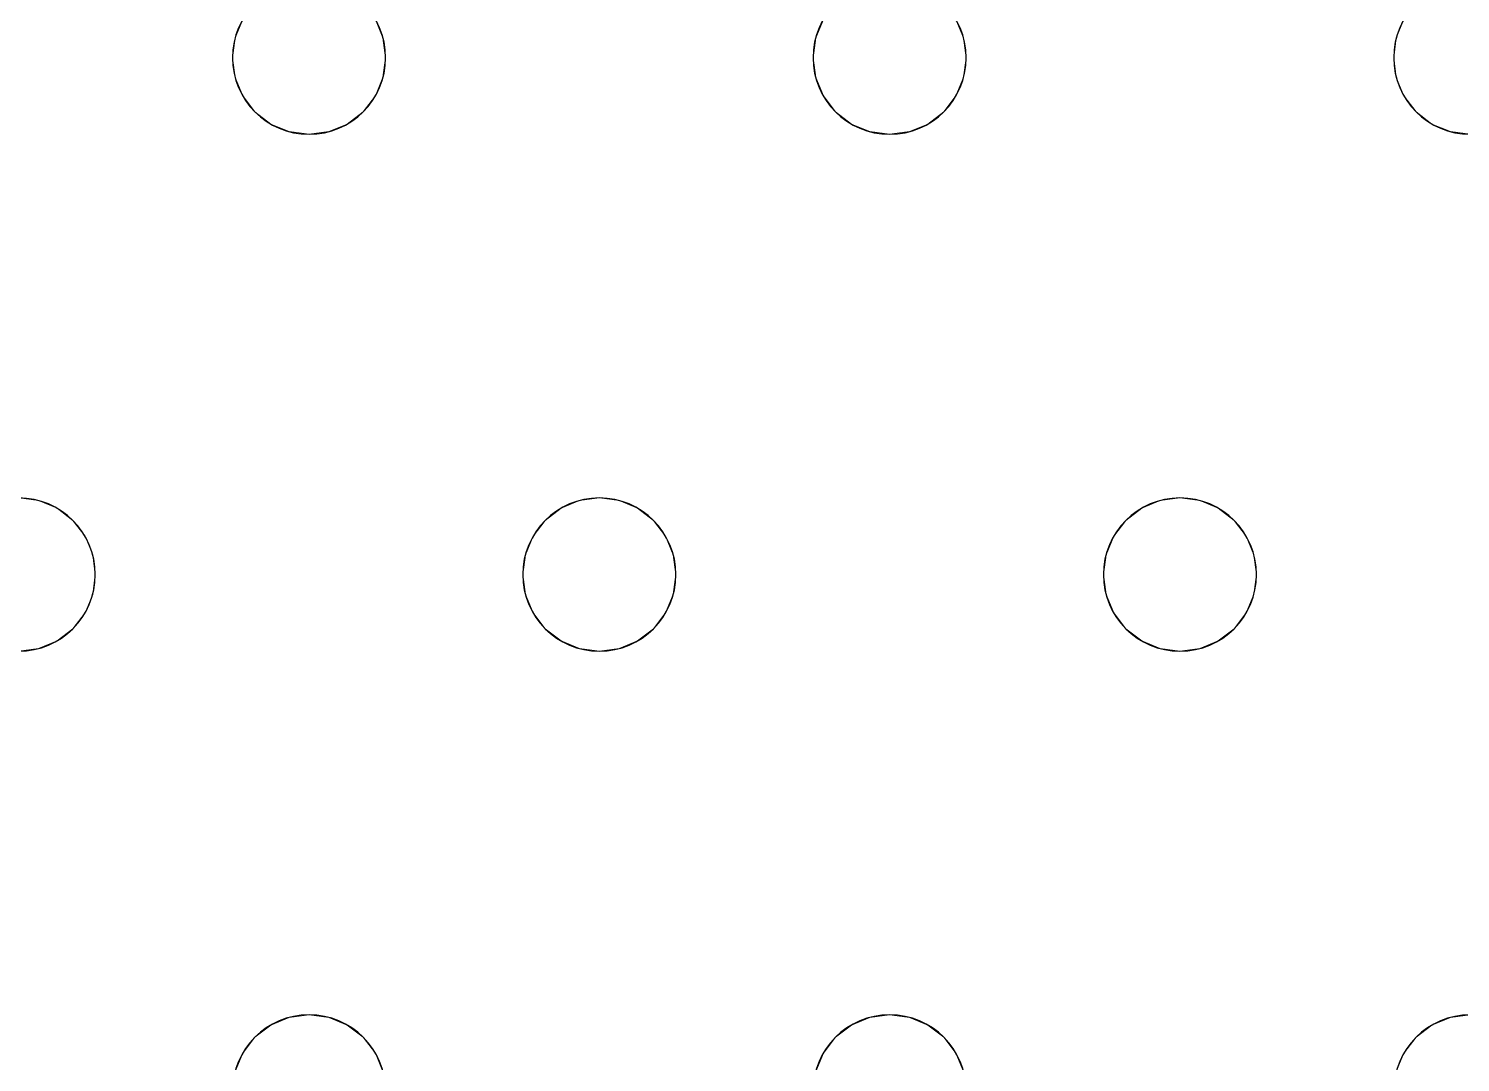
# Model space of a CAD drawing. Header units: millimetres. Extents: x -1 to 1201, y -701 to 1.
# Drawn here: x 863.5 to 938.3, y -204.5 to -150.5 of the extents above; entities that cross this region are included whole.
import ezdxf

# ---------------------------------------------------------------- set-up
doc = ezdxf.new("R2010")
doc.units = ezdxf.units.MM
doc.layers.add('IQ_200_3D', color=1, linetype='Continuous')
doc.layers.add('IQ_204_2D', color=7, linetype='Continuous')

msp = doc.modelspace()

# ---------------------------------------------------------------- linework, layer by layer
at = {"layer": 'IQ_200_3D', "lineweight": 18}
for points, invisible_edges in [([(851.248, -150, 890), (851.648, -150.965, 890), (874.254, -150.965, 890), (874.654, -150, 890)], 10), ([(874.254, -150.965, 888), (851.648, -150.965, 888), (851.248, -150, 888), (874.654, -150, 888)], 5), ([(874.654, -150, 890), (874.254, -150.965, 890), (874.254, -150.965, 888), (874.654, -150, 888)], 10), ([(881.582, -150, 890), (881.981, -150.965, 890), (904.587, -150.965, 890), (904.987, -150, 890)], 10), ([(904.587, -150.965, 888), (881.981, -150.965, 888), (881.582, -150, 888), (904.987, -150, 888)], 5), ([(881.981, -150.965, 890), (881.582, -150, 890), (881.582, -150, 888), (881.981, -150.965, 888)], 10), ([(904.987, -150, 890), (904.587, -150.965, 890), (904.587, -150.965, 888), (904.987, -150, 888)], 10), ([(934.921, -150.965, 890), (911.915, -150, 890), (912.315, -150.965, 890), (934.784, -152, 890)], 5), ([(934.921, -150.965, 890), (935.32, -150, 890), (911.915, -150, 890)], 14), ([(934.921, -150.965, 888), (912.315, -150.965, 888), (911.915, -150, 888), (935.32, -150, 888)], 5), ([(912.315, -150.965, 890), (911.915, -150, 890), (911.915, -150, 888), (912.315, -150.965, 888)], 10), ([(935.32, -150, 890), (934.921, -150.965, 890), (934.921, -150.965, 888), (935.32, -150, 888)], 10), ([(851.648, -150.965, 890), (851.784, -152, 890), (874.118, -152, 890), (874.254, -150.965, 890)], 10), ([(851.784, -152, 888), (851.648, -150.965, 888), (874.118, -152, 888), (874.254, -153.035, 888)], 10), ([(874.118, -152, 888), (851.648, -150.965, 888), (874.254, -150.965, 888)], 3), ([(874.254, -150.965, 890), (874.118, -152, 890), (874.118, -152, 888), (874.254, -150.965, 888)], 8), ([(881.981, -150.965, 890), (882.118, -152, 890), (904.451, -152, 890), (904.587, -150.965, 890)], 10), ([(904.451, -152, 888), (882.118, -152, 888), (881.981, -150.965, 888), (904.587, -150.965, 888)], 5), ([(882.118, -152, 890), (881.981, -150.965, 890), (881.981, -150.965, 888), (882.118, -152, 888)], 2), ([(904.587, -150.965, 890), (904.451, -152, 890), (904.451, -152, 888), (904.587, -150.965, 888)], 8), ([(912.315, -150.965, 890), (912.451, -152, 890), (934.784, -152, 890)], 14), ([(934.784, -152, 888), (912.451, -152, 888), (912.315, -150.965, 888), (934.921, -150.965, 888)], 5), ([(912.451, -152, 890), (912.315, -150.965, 890), (912.315, -150.965, 888), (912.451, -152, 888)], 2), ([(934.921, -150.965, 890), (934.784, -152, 890), (934.784, -152, 888), (934.921, -150.965, 888)], 8), ([(851.784, -152, 890), (851.648, -153.035, 890), (874.254, -153.035, 890), (874.118, -152, 890)], 10), ([(851.648, -153.035, 888), (851.784, -152, 888), (874.254, -153.035, 888), (874.654, -154, 888)], 10), ([(874.118, -152, 890), (874.254, -153.035, 890), (874.254, -153.035, 888), (874.118, -152, 888)], 2), ([(882.118, -152, 890), (881.981, -153.035, 890), (904.587, -153.035, 890), (904.451, -152, 890)], 10), ([(882.118, -152, 888), (904.451, -152, 888), (904.587, -153.035, 888), (881.981, -153.035, 888)], 5), ([(881.981, -153.035, 890), (882.118, -152, 890), (882.118, -152, 888), (881.981, -153.035, 888)], 8), ([(904.451, -152, 890), (904.587, -153.035, 890), (904.587, -153.035, 888), (904.451, -152, 888)], 2), ([(934.921, -153.035, 890), (934.784, -152, 890), (912.451, -152, 890), (912.315, -153.035, 890)], 10), ([(912.451, -152, 888), (934.784, -152, 888), (934.921, -153.035, 888), (912.315, -153.035, 888)], 5), ([(912.315, -153.035, 890), (912.451, -152, 890), (912.451, -152, 888), (912.315, -153.035, 888)], 8), ([(934.784, -152, 890), (934.921, -153.035, 890), (934.921, -153.035, 888), (934.784, -152, 888)], 2), ([(851.248, -154, 890), (862.951, -175, 890), (874.654, -154, 890), (851.648, -153.035, 890)], 7), ([(874.654, -154, 888), (862.951, -175, 888), (851.248, -154, 888), (851.648, -153.035, 888)], 11), ([(851.648, -153.035, 890), (874.654, -154, 890), (874.254, -153.035, 890)], 13), ([(874.254, -153.035, 890), (874.654, -154, 890), (874.654, -154, 888), (874.254, -153.035, 888)], 10), ([(881.981, -153.035, 890), (881.582, -154, 890), (904.987, -154, 890), (904.587, -153.035, 890)], 10), ([(904.987, -154, 888), (881.582, -154, 888), (881.981, -153.035, 888), (904.587, -153.035, 888)], 5), ([(881.582, -154, 890), (881.981, -153.035, 890), (881.981, -153.035, 888), (881.582, -154, 888)], 10), ([(904.587, -153.035, 890), (904.987, -154, 890), (904.987, -154, 888), (904.587, -153.035, 888)], 10), ([(935.32, -154, 890), (934.921, -153.035, 890), (912.315, -153.035, 890), (911.915, -154, 890)], 10), ([(935.32, -154, 888), (911.915, -154, 888), (912.315, -153.035, 888), (934.921, -153.035, 888)], 5), ([(911.915, -154, 890), (912.315, -153.035, 890), (912.315, -153.035, 888), (911.915, -154, 888)], 10), ([(934.921, -153.035, 890), (935.32, -154, 890), (935.32, -154, 888), (934.921, -153.035, 888)], 10), ([(875.289, -154.828, 890), (874.654, -154, 890), (862.951, -175, 890), (863.986, -175.136, 890)], 10), ([(875.289, -154.828, 888), (863.986, -175.136, 888), (862.951, -175, 888), (874.654, -154, 888)], 5), ([(874.654, -154, 890), (875.289, -154.828, 890), (875.289, -154.828, 888), (874.654, -154, 888)], 10), ([(893.284, -175, 890), (881.582, -154, 890), (880.946, -154.828, 890)], 13), ([(893.284, -175, 888), (892.249, -175.136, 888), (880.946, -154.828, 888), (881.582, -154, 888)], 10), ([(880.946, -154.828, 890), (881.582, -154, 890), (881.582, -154, 888), (880.946, -154.828, 888)], 10), ([(904.987, -154, 890), (881.582, -154, 890), (893.284, -175, 890), (905.622, -154.828, 890)], 7), ([(904.987, -154, 888), (893.284, -175, 888), (881.582, -154, 888)], 15), ([(905.622, -154.828, 888), (894.32, -175.136, 888), (893.284, -175, 888), (904.987, -154, 888)], 5), ([(904.987, -154, 890), (905.622, -154.828, 890), (905.622, -154.828, 888), (904.987, -154, 888)], 10), ([(911.279, -154.828, 890), (923.618, -175, 890), (911.915, -154, 890)], 3), ([(923.618, -175, 888), (922.582, -175.136, 888), (911.279, -154.828, 888), (911.915, -154, 888)], 10), ([(911.279, -154.828, 890), (911.915, -154, 890), (911.915, -154, 888), (911.279, -154.828, 888)], 10), ([(935.32, -154, 890), (911.915, -154, 890), (923.618, -175, 890), (935.956, -154.828, 890)], 7), ([(923.618, -175, 888), (911.915, -154, 888), (935.32, -154, 888), (935.956, -154.828, 888)], 11), ([(935.32, -154, 890), (935.956, -154.828, 890), (935.956, -154.828, 888), (935.32, -154, 888)], 10), ([(863.986, -175.136, 890), (864.951, -175.536, 890), (876.118, -155.464, 890), (875.289, -154.828, 890)], 10), ([(875.289, -154.828, 888), (876.118, -155.464, 888), (863.986, -175.136, 888)], 14), ([(875.289, -154.828, 890), (876.118, -155.464, 890), (876.118, -155.464, 888), (875.289, -154.828, 888)], 10), ([(880.946, -154.828, 890), (880.118, -155.464, 890), (892.249, -175.136, 890), (893.284, -175, 890)], 10), ([(892.249, -175.136, 888), (891.284, -175.536, 888), (880.118, -155.464, 888), (880.946, -154.828, 888)], 10), ([(880.118, -155.464, 890), (880.946, -154.828, 890), (880.946, -154.828, 888), (880.118, -155.464, 888)], 10), ([(905.622, -154.828, 890), (893.284, -175, 890), (894.32, -175.136, 890), (906.451, -155.464, 890)], 5), ([(894.32, -175.136, 888), (905.622, -154.828, 888), (906.451, -155.464, 888)], 13), ([(905.622, -154.828, 890), (906.451, -155.464, 890), (906.451, -155.464, 888), (905.622, -154.828, 888)], 10), ([(922.582, -175.136, 890), (923.618, -175, 890), (911.279, -154.828, 890), (910.451, -155.464, 890)], 10), ([(922.582, -175.136, 888), (921.618, -175.536, 888), (910.451, -155.464, 888), (911.279, -154.828, 888)], 10), ([(910.451, -155.464, 890), (911.279, -154.828, 890), (911.279, -154.828, 888), (910.451, -155.464, 888)], 10), ([(935.956, -154.828, 890), (923.618, -175, 890), (924.653, -175.136, 890), (936.784, -155.464, 890)], 5), ([(935.956, -154.828, 888), (936.784, -155.464, 888), (924.653, -175.136, 888), (923.618, -175, 888)], 10), ([(935.956, -154.828, 890), (936.784, -155.464, 890), (936.784, -155.464, 888), (935.956, -154.828, 888)], 10), ([(864.951, -175.536, 888), (863.986, -175.136, 888), (876.118, -155.464, 888), (877.082, -155.864, 888)], 10), ([(864.951, -175.536, 890), (865.779, -176.172, 890), (877.082, -155.864, 890), (876.118, -155.464, 890)], 10), ([(876.118, -155.464, 890), (877.082, -155.864, 890), (877.082, -155.864, 888), (876.118, -155.464, 888)], 10), ([(880.118, -155.464, 890), (879.153, -155.864, 890), (891.284, -175.536, 890), (892.249, -175.136, 890)], 10), ([(891.284, -175.536, 888), (879.153, -155.864, 888), (880.118, -155.464, 888)], 13), ([(879.153, -155.864, 890), (880.118, -155.464, 890), (880.118, -155.464, 888), (879.153, -155.864, 888)], 10), ([(906.451, -155.464, 890), (894.32, -175.136, 890), (895.284, -175.536, 890)], 13), ([(895.284, -175.536, 888), (894.32, -175.136, 888), (906.451, -155.464, 888), (907.416, -155.864, 888)], 10), ([(895.284, -175.536, 890), (896.113, -176.172, 890), (907.416, -155.864, 890), (906.451, -155.464, 890)], 10), ([(906.451, -155.464, 890), (907.416, -155.864, 890), (907.416, -155.864, 888), (906.451, -155.464, 888)], 10), ([(921.618, -175.536, 890), (910.451, -155.464, 890), (909.486, -155.864, 890), (920.789, -176.172, 890)], 5), ([(921.618, -175.536, 888), (909.486, -155.864, 888), (910.451, -155.464, 888)], 13), ([(909.486, -155.864, 890), (910.451, -155.464, 890), (910.451, -155.464, 888), (909.486, -155.864, 888)], 10), ([(910.451, -155.464, 890), (921.618, -175.536, 890), (922.582, -175.136, 890)], 13), ([(936.784, -155.464, 890), (924.653, -175.136, 890), (925.618, -175.536, 890)], 13), ([(936.784, -155.464, 888), (937.749, -155.864, 888), (925.618, -175.536, 888), (924.653, -175.136, 888)], 10), ([(937.749, -155.864, 890), (936.784, -155.464, 890), (925.618, -175.536, 890), (926.446, -176.172, 890)], 10), ([(936.784, -155.464, 890), (937.749, -155.864, 890), (937.749, -155.864, 888), (936.784, -155.464, 888)], 10), ([(865.779, -176.172, 888), (864.951, -175.536, 888), (877.082, -155.864, 888), (878.118, -156, 888)], 10), ([(865.779, -176.172, 890), (878.118, -156, 890), (877.082, -155.864, 890)], 13), ([(878.118, -156, 890), (865.779, -176.172, 890), (866.415, -177, 890), (889.82, -177, 890)], 13), ([(866.415, -177, 888), (865.779, -176.172, 888), (878.118, -156, 888), (889.82, -177, 888)], 14), ([(878.118, -156, 888), (877.082, -155.864, 888), (877.082, -155.864, 890), (878.118, -156, 890)], 10), ([(890.456, -176.172, 890), (879.153, -155.864, 890), (878.118, -156, 890), (889.82, -177, 890)], 5), ([(879.153, -155.864, 888), (891.284, -175.536, 888), (890.456, -176.172, 888), (878.118, -156, 888)], 5), ([(879.153, -155.864, 888), (878.118, -156, 888), (878.118, -156, 890), (879.153, -155.864, 890)], 10), ([(889.82, -177, 888), (878.118, -156, 888), (890.456, -176.172, 888)], 3), ([(891.284, -175.536, 890), (879.153, -155.864, 890), (890.456, -176.172, 890)], 3), ([(896.113, -176.172, 888), (895.284, -175.536, 888), (907.416, -155.864, 888), (908.451, -156, 888)], 10), ([(908.451, -156, 890), (907.416, -155.864, 890), (896.113, -176.172, 890), (896.748, -177, 890)], 10), ([(896.113, -176.172, 888), (908.451, -156, 888), (896.748, -177, 888)], 3), ([(896.748, -177, 890), (919.754, -177.965, 890), (920.154, -177, 890), (908.451, -156, 890)], 13), ([(920.154, -177, 888), (919.754, -177.965, 888), (896.748, -177, 888), (908.451, -156, 888)], 14), ([(908.451, -156, 888), (907.416, -155.864, 888), (907.416, -155.864, 890), (908.451, -156, 890)], 10), ([(920.789, -176.172, 890), (909.486, -155.864, 890), (908.451, -156, 890), (920.154, -177, 890)], 5), ([(909.486, -155.864, 888), (921.618, -175.536, 888), (920.789, -176.172, 888), (908.451, -156, 888)], 5), ([(909.486, -155.864, 888), (908.451, -156, 888), (908.451, -156, 890), (909.486, -155.864, 890)], 10), ([(920.789, -176.172, 888), (920.154, -177, 888), (908.451, -156, 888)], 14), ([(926.446, -176.172, 888), (925.618, -175.536, 888), (937.749, -155.864, 888), (938.784, -156, 888)], 10), ([(938.784, -156, 890), (937.749, -155.864, 890), (926.446, -176.172, 890), (927.082, -177, 890)], 10), ([(927.082, -177, 888), (926.446, -176.172, 888), (938.784, -156, 888), (950.487, -177, 888)], 14), ([(938.784, -156, 890), (927.082, -177, 890), (950.487, -177, 890), (951.122, -176.172, 890)], 11), ([(938.784, -156, 888), (937.749, -155.864, 888), (937.749, -155.864, 890), (938.784, -156, 890)], 10), ([(862.951, -175, 888), (863.986, -175.136, 888), (863.986, -175.136, 890), (862.951, -175, 890)], 10), ([(892.249, -175.136, 888), (893.284, -175, 888), (893.284, -175, 890), (892.249, -175.136, 890)], 10), ([(893.284, -175, 888), (894.32, -175.136, 888), (894.32, -175.136, 890), (893.284, -175, 890)], 10), ([(922.582, -175.136, 888), (923.618, -175, 888), (923.618, -175, 890), (922.582, -175.136, 890)], 10), ([(923.618, -175, 888), (924.653, -175.136, 888), (924.653, -175.136, 890), (923.618, -175, 890)], 10), ([(864.951, -175.536, 890), (863.986, -175.136, 890), (863.986, -175.136, 888), (864.951, -175.536, 888)], 10), ([(865.779, -176.172, 890), (864.951, -175.536, 890), (864.951, -175.536, 888), (865.779, -176.172, 888)], 10), ([(891.284, -175.536, 890), (890.456, -176.172, 890), (890.456, -176.172, 888), (891.284, -175.536, 888)], 10), ([(892.249, -175.136, 890), (891.284, -175.536, 890), (891.284, -175.536, 888), (892.249, -175.136, 888)], 10), ([(895.284, -175.536, 890), (894.32, -175.136, 890), (894.32, -175.136, 888), (895.284, -175.536, 888)], 10), ([(896.113, -176.172, 890), (895.284, -175.536, 890), (895.284, -175.536, 888), (896.113, -176.172, 888)], 10), ([(921.618, -175.536, 890), (920.789, -176.172, 890), (920.789, -176.172, 888), (921.618, -175.536, 888)], 10), ([(922.582, -175.136, 890), (921.618, -175.536, 890), (921.618, -175.536, 888), (922.582, -175.136, 888)], 10), ([(925.618, -175.536, 890), (924.653, -175.136, 890), (924.653, -175.136, 888), (925.618, -175.536, 888)], 10), ([(926.446, -176.172, 890), (925.618, -175.536, 890), (925.618, -175.536, 888), (926.446, -176.172, 888)], 10), ([(866.415, -177, 890), (865.779, -176.172, 890), (865.779, -176.172, 888), (866.415, -177, 888)], 10), ([(890.456, -176.172, 890), (889.82, -177, 890), (889.82, -177, 888), (890.456, -176.172, 888)], 10), ([(896.748, -177, 890), (896.113, -176.172, 890), (896.113, -176.172, 888), (896.748, -177, 888)], 10), ([(920.789, -176.172, 890), (920.154, -177, 890), (920.154, -177, 888), (920.789, -176.172, 888)], 10), ([(927.082, -177, 890), (926.446, -176.172, 890), (926.446, -176.172, 888), (927.082, -177, 888)], 10), ([(889.421, -177.965, 890), (866.415, -177, 890), (866.815, -177.965, 890), (889.284, -179, 890)], 5), ([(889.421, -177.965, 890), (889.82, -177, 890), (866.415, -177, 890)], 14), ([(889.421, -177.965, 888), (866.815, -177.965, 888), (866.415, -177, 888), (889.82, -177, 888)], 5), ([(866.815, -177.965, 890), (866.415, -177, 890), (866.415, -177, 888), (866.815, -177.965, 888)], 10), ([(889.82, -177, 890), (889.421, -177.965, 890), (889.421, -177.965, 888), (889.82, -177, 888)], 10), ([(897.148, -177.965, 890), (919.618, -179, 890), (919.754, -177.965, 890), (896.748, -177, 890)], 5), ([(919.754, -177.965, 888), (919.618, -179, 888), (897.148, -177.965, 888), (896.748, -177, 888)], 10), ([(897.148, -177.965, 890), (896.748, -177, 890), (896.748, -177, 888), (897.148, -177.965, 888)], 10), ([(920.154, -177, 890), (919.754, -177.965, 890), (919.754, -177.965, 888), (920.154, -177, 888)], 10), ([(927.082, -177, 890), (927.481, -177.965, 890), (950.087, -177.965, 890), (950.487, -177, 890)], 10), ([(950.087, -177.965, 888), (927.481, -177.965, 888), (927.082, -177, 888), (950.487, -177, 888)], 5), ([(927.481, -177.965, 890), (927.082, -177, 890), (927.082, -177, 888), (927.481, -177.965, 888)], 10), ([(889.284, -179, 890), (866.815, -177.965, 890), (866.951, -179, 890), (889.421, -180.035, 890)], 5), ([(889.284, -179, 888), (866.951, -179, 888), (866.815, -177.965, 888), (889.421, -177.965, 888)], 5), ([(866.951, -179, 890), (866.815, -177.965, 890), (866.815, -177.965, 888), (866.951, -179, 888)], 2), ([(889.421, -177.965, 890), (889.284, -179, 890), (889.284, -179, 888), (889.421, -177.965, 888)], 8), ([(897.284, -179, 890), (919.754, -180.035, 890), (919.618, -179, 890), (897.148, -177.965, 890)], 5), ([(919.618, -179, 888), (919.754, -180.035, 888), (897.284, -179, 888), (897.148, -177.965, 888)], 10), ([(897.284, -179, 890), (897.148, -177.965, 890), (897.148, -177.965, 888), (897.284, -179, 888)], 2), ([(919.754, -177.965, 890), (919.618, -179, 890), (919.618, -179, 888), (919.754, -177.965, 888)], 8), ([(949.951, -179, 890), (950.087, -177.965, 890), (927.481, -177.965, 890), (927.618, -179, 890)], 10), ([(949.951, -179, 888), (927.618, -179, 888), (927.481, -177.965, 888), (950.087, -177.965, 888)], 5), ([(927.618, -179, 890), (927.481, -177.965, 890), (927.481, -177.965, 888), (927.618, -179, 888)], 2), ([(889.421, -180.035, 890), (866.951, -179, 890), (866.815, -180.035, 890), (889.82, -181, 890)], 5), ([(866.815, -180.035, 888), (866.951, -179, 888), (889.421, -180.035, 888), (889.82, -181, 888)], 10), ([(866.815, -180.035, 890), (866.951, -179, 890), (866.951, -179, 888), (866.815, -180.035, 888)], 8), ([(889.421, -180.035, 888), (866.951, -179, 888), (889.284, -179, 888)], 3), ([(889.284, -179, 890), (889.421, -180.035, 890), (889.421, -180.035, 888), (889.284, -179, 888)], 2), ([(897.148, -180.035, 890), (920.154, -181, 890), (919.754, -180.035, 890), (897.284, -179, 890)], 5), ([(919.754, -180.035, 888), (920.154, -181, 888), (897.148, -180.035, 888), (897.284, -179, 888)], 10), ([(897.148, -180.035, 890), (897.284, -179, 890), (897.284, -179, 888), (897.148, -180.035, 888)], 8), ([(919.618, -179, 890), (919.754, -180.035, 890), (919.754, -180.035, 888), (919.618, -179, 888)], 2), ([(927.618, -179, 890), (927.481, -180.035, 890), (950.087, -180.035, 890), (949.951, -179, 890)], 10), ([(950.087, -180.035, 888), (927.481, -180.035, 888), (927.618, -179, 888), (949.951, -179, 888)], 5), ([(927.481, -180.035, 890), (927.618, -179, 890), (927.618, -179, 888), (927.481, -180.035, 888)], 8), ([(889.82, -181, 890), (866.815, -180.035, 890), (866.415, -181, 890), (878.118, -202, 890)], 13), ([(866.415, -181, 888), (866.815, -180.035, 888), (889.82, -181, 888), (878.118, -202, 888)], 14), ([(866.415, -181, 890), (866.815, -180.035, 890), (866.815, -180.035, 888), (866.415, -181, 888)], 10), ([(889.421, -180.035, 890), (889.82, -181, 890), (889.82, -181, 888), (889.421, -180.035, 888)], 10), ([(920.154, -181, 890), (897.148, -180.035, 890), (896.748, -181, 890)], 13), ([(920.154, -181, 888), (908.451, -202, 888), (896.748, -181, 888), (897.148, -180.035, 888)], 11), ([(896.748, -181, 890), (897.148, -180.035, 890), (897.148, -180.035, 888), (896.748, -181, 888)], 10), ([(919.754, -180.035, 890), (920.154, -181, 890), (920.154, -181, 888), (919.754, -180.035, 888)], 10), ([(927.082, -181, 890), (938.784, -202, 890), (950.487, -181, 890), (927.481, -180.035, 890)], 7), ([(950.487, -181, 888), (938.784, -202, 888), (927.082, -181, 888), (927.481, -180.035, 888)], 11), ([(927.082, -181, 890), (927.481, -180.035, 890), (927.481, -180.035, 888), (927.082, -181, 888)], 10), ([(950.087, -180.035, 890), (927.481, -180.035, 890), (950.487, -181, 890)], 3), ([(950.487, -181, 888), (927.481, -180.035, 888), (950.087, -180.035, 888)], 3), ([(878.118, -202, 890), (866.415, -181, 890), (865.779, -181.828, 890), (877.082, -202.136, 890)], 5), ([(878.118, -202, 888), (865.779, -181.828, 888), (866.415, -181, 888)], 13), ([(865.779, -181.828, 890), (866.415, -181, 890), (866.415, -181, 888), (865.779, -181.828, 888)], 10), ([(890.456, -181.828, 890), (889.82, -181, 890), (878.118, -202, 890), (879.153, -202.136, 890)], 10), ([(890.456, -181.828, 888), (879.153, -202.136, 888), (878.118, -202, 888), (889.82, -181, 888)], 5), ([(889.82, -181, 890), (890.456, -181.828, 890), (890.456, -181.828, 888), (889.82, -181, 888)], 10), ([(896.748, -181, 890), (896.113, -181.828, 890), (908.451, -202, 890), (920.154, -181, 890)], 14), ([(896.113, -181.828, 888), (896.748, -181, 888), (908.451, -202, 888), (907.416, -202.136, 888)], 10), ([(896.113, -181.828, 890), (896.748, -181, 890), (896.748, -181, 888), (896.113, -181.828, 888)], 10), ([(920.789, -181.828, 890), (920.154, -181, 890), (908.451, -202, 890), (909.486, -202.136, 890)], 10), ([(920.789, -181.828, 888), (909.486, -202.136, 888), (908.451, -202, 888), (920.154, -181, 888)], 5), ([(920.154, -181, 890), (920.789, -181.828, 890), (920.789, -181.828, 888), (920.154, -181, 888)], 10), ([(938.784, -202, 890), (927.082, -181, 890), (926.446, -181.828, 890), (937.749, -202.136, 890)], 5), ([(938.784, -202, 888), (937.749, -202.136, 888), (926.446, -181.828, 888), (927.082, -181, 888)], 10), ([(926.446, -181.828, 890), (927.082, -181, 890), (927.082, -181, 888), (926.446, -181.828, 888)], 10), ([(876.118, -202.536, 890), (864.951, -182.464, 890), (863.986, -182.864, 890), (875.289, -203.172, 890)], 5), ([(863.986, -182.864, 888), (864.951, -182.464, 888), (876.118, -202.536, 888), (875.289, -203.172, 888)], 10), ([(863.986, -182.864, 890), (864.951, -182.464, 890), (864.951, -182.464, 888), (863.986, -182.864, 888)], 10), ([(877.082, -202.136, 890), (865.779, -181.828, 890), (864.951, -182.464, 890), (876.118, -202.536, 890)], 5), ([(877.082, -202.136, 888), (864.951, -182.464, 888), (865.779, -181.828, 888), (878.118, -202, 888)], 5), ([(864.951, -182.464, 890), (865.779, -181.828, 890), (865.779, -181.828, 888), (864.951, -182.464, 888)], 10), ([(877.082, -202.136, 888), (876.118, -202.536, 888), (864.951, -182.464, 888)], 14), ([(891.284, -182.464, 890), (890.456, -181.828, 890), (879.153, -202.136, 890), (880.118, -202.536, 890)], 10), ([(890.456, -181.828, 888), (891.284, -182.464, 888), (879.153, -202.136, 888)], 14), ([(880.118, -202.536, 888), (879.153, -202.136, 888), (891.284, -182.464, 888), (892.249, -182.864, 888)], 10), ([(892.249, -182.864, 890), (891.284, -182.464, 890), (880.118, -202.536, 890), (880.946, -203.172, 890)], 10), ([(890.456, -181.828, 890), (891.284, -182.464, 890), (891.284, -182.464, 888), (890.456, -181.828, 888)], 10), ([(891.284, -182.464, 890), (892.249, -182.864, 890), (892.249, -182.864, 888), (891.284, -182.464, 888)], 10), ([(894.32, -182.864, 890), (905.622, -203.172, 890), (906.451, -202.536, 890), (895.284, -182.464, 890)], 5), ([(906.451, -202.536, 888), (905.622, -203.172, 888), (894.32, -182.864, 888), (895.284, -182.464, 888)], 10), ([(894.32, -182.864, 890), (895.284, -182.464, 890), (895.284, -182.464, 888), (894.32, -182.864, 888)], 10), ([(896.113, -181.828, 890), (895.284, -182.464, 890), (907.416, -202.136, 890), (908.451, -202, 890)], 10), ([(895.284, -182.464, 888), (896.113, -181.828, 888), (907.416, -202.136, 888), (906.451, -202.536, 888)], 10), ([(895.284, -182.464, 890), (896.113, -181.828, 890), (896.113, -181.828, 888), (895.284, -182.464, 888)], 10), ([(895.284, -182.464, 890), (906.451, -202.536, 890), (907.416, -202.136, 890)], 13), ([(921.618, -182.464, 890), (920.789, -181.828, 890), (909.486, -202.136, 890), (910.451, -202.536, 890)], 10), ([(909.486, -202.136, 888), (920.789, -181.828, 888), (921.618, -182.464, 888)], 13), ([(910.451, -202.536, 888), (909.486, -202.136, 888), (921.618, -182.464, 888), (922.582, -182.864, 888)], 10), ([(921.618, -182.464, 890), (910.451, -202.536, 890), (922.582, -182.864, 890)], 3), ([(920.789, -181.828, 890), (921.618, -182.464, 890), (921.618, -182.464, 888), (920.789, -181.828, 888)], 10), ([(921.618, -182.464, 890), (922.582, -182.864, 890), (922.582, -182.864, 888), (921.618, -182.464, 888)], 10), ([(924.653, -182.864, 890), (935.956, -203.172, 890), (936.784, -202.536, 890), (925.618, -182.464, 890)], 5), ([(936.784, -202.536, 888), (935.956, -203.172, 888), (924.653, -182.864, 888), (925.618, -182.464, 888)], 10), ([(924.653, -182.864, 890), (925.618, -182.464, 890), (925.618, -182.464, 888), (924.653, -182.864, 888)], 10), ([(937.749, -202.136, 890), (926.446, -181.828, 890), (925.618, -182.464, 890), (936.784, -202.536, 890)], 5), ([(937.749, -202.136, 888), (936.784, -202.536, 888), (925.618, -182.464, 888), (926.446, -181.828, 888)], 10), ([(925.618, -182.464, 890), (926.446, -181.828, 890), (926.446, -181.828, 888), (925.618, -182.464, 888)], 10), ([(862.951, -183, 888), (874.654, -204, 888), (851.248, -204, 888), (850.613, -203.172, 888)], 11), ([(851.248, -204, 890), (874.254, -204.965, 890), (874.654, -204, 890), (862.951, -183, 890)], 13), ([(875.289, -203.172, 890), (863.986, -182.864, 890), (862.951, -183, 890), (874.654, -204, 890)], 5), ([(875.289, -203.172, 888), (874.654, -204, 888), (862.951, -183, 888), (863.986, -182.864, 888)], 10), ([(863.986, -182.864, 888), (862.951, -183, 888), (862.951, -183, 890), (863.986, -182.864, 890)], 10), ([(892.249, -182.864, 888), (893.284, -183, 888), (880.946, -203.172, 888), (880.118, -202.536, 888)], 10), ([(893.284, -183, 890), (892.249, -182.864, 890), (880.946, -203.172, 890), (881.582, -204, 890)], 10), ([(893.284, -183, 888), (904.987, -204, 888), (881.582, -204, 888), (880.946, -203.172, 888)], 11), ([(904.987, -204, 890), (893.284, -183, 890), (881.582, -204, 890), (904.587, -204.965, 890)], 7), ([(893.284, -183, 888), (892.249, -182.864, 888), (892.249, -182.864, 890), (893.284, -183, 890)], 10), ([(905.622, -203.172, 890), (894.32, -182.864, 890), (893.284, -183, 890), (904.987, -204, 890)], 5), ([(905.622, -203.172, 888), (904.987, -204, 888), (893.284, -183, 888), (894.32, -182.864, 888)], 10), ([(894.32, -182.864, 888), (893.284, -183, 888), (893.284, -183, 890), (894.32, -182.864, 890)], 10), ([(911.279, -203.172, 890), (923.618, -183, 890), (922.582, -182.864, 890), (910.451, -202.536, 890)], 5), ([(922.582, -182.864, 888), (923.618, -183, 888), (911.279, -203.172, 888), (910.451, -202.536, 888)], 10), ([(911.915, -204, 890), (935.32, -204, 890), (923.618, -183, 890), (911.279, -203.172, 890)], 7), ([(923.618, -183, 888), (935.32, -204, 888), (911.915, -204, 888), (911.279, -203.172, 888)], 11), ([(923.618, -183, 888), (922.582, -182.864, 888), (922.582, -182.864, 890), (923.618, -183, 890)], 10), ([(935.956, -203.172, 890), (924.653, -182.864, 890), (923.618, -183, 890), (935.32, -204, 890)], 5), ([(935.956, -203.172, 888), (935.32, -204, 888), (923.618, -183, 888), (924.653, -182.864, 888)], 10), ([(924.653, -182.864, 888), (923.618, -183, 888), (923.618, -183, 890), (924.653, -182.864, 890)], 10), ([(876.118, -202.536, 890), (875.289, -203.172, 890), (875.289, -203.172, 888), (876.118, -202.536, 888)], 10), ([(877.082, -202.136, 890), (876.118, -202.536, 890), (876.118, -202.536, 888), (877.082, -202.136, 888)], 10), ([(877.082, -202.136, 888), (878.118, -202, 888), (878.118, -202, 890), (877.082, -202.136, 890)], 10), ([(878.118, -202, 888), (879.153, -202.136, 888), (879.153, -202.136, 890), (878.118, -202, 890)], 10), ([(880.118, -202.536, 890), (879.153, -202.136, 890), (879.153, -202.136, 888), (880.118, -202.536, 888)], 10), ([(880.946, -203.172, 890), (880.118, -202.536, 890), (880.118, -202.536, 888), (880.946, -203.172, 888)], 10), ([(906.451, -202.536, 890), (905.622, -203.172, 890), (905.622, -203.172, 888), (906.451, -202.536, 888)], 10), ([(907.416, -202.136, 890), (906.451, -202.536, 890), (906.451, -202.536, 888), (907.416, -202.136, 888)], 10), ([(907.416, -202.136, 888), (908.451, -202, 888), (908.451, -202, 890), (907.416, -202.136, 890)], 10), ([(908.451, -202, 888), (909.486, -202.136, 888), (909.486, -202.136, 890), (908.451, -202, 890)], 10), ([(910.451, -202.536, 890), (909.486, -202.136, 890), (909.486, -202.136, 888), (910.451, -202.536, 888)], 10), ([(911.279, -203.172, 890), (910.451, -202.536, 890), (910.451, -202.536, 888), (911.279, -203.172, 888)], 10), ([(936.784, -202.536, 890), (935.956, -203.172, 890), (935.956, -203.172, 888), (936.784, -202.536, 888)], 10), ([(937.749, -202.136, 890), (936.784, -202.536, 890), (936.784, -202.536, 888), (937.749, -202.136, 888)], 10), ([(937.749, -202.136, 888), (938.784, -202, 888), (938.784, -202, 890), (937.749, -202.136, 890)], 10), ([(875.289, -203.172, 890), (874.654, -204, 890), (874.654, -204, 888), (875.289, -203.172, 888)], 10), ([(881.582, -204, 890), (880.946, -203.172, 890), (880.946, -203.172, 888), (881.582, -204, 888)], 10), ([(905.622, -203.172, 890), (904.987, -204, 890), (904.987, -204, 888), (905.622, -203.172, 888)], 10), ([(911.915, -204, 890), (911.279, -203.172, 890), (911.279, -203.172, 888), (911.915, -204, 888)], 10), ([(935.956, -203.172, 890), (935.32, -204, 890), (935.32, -204, 888), (935.956, -203.172, 888)], 10), ([(874.254, -204.965, 890), (851.248, -204, 890), (851.648, -204.965, 890)], 13), ([(874.254, -204.965, 888), (851.648, -204.965, 888), (851.248, -204, 888), (874.654, -204, 888)], 5), ([(874.654, -204, 890), (874.254, -204.965, 890), (874.254, -204.965, 888), (874.654, -204, 888)], 10), ([(904.587, -204.965, 890), (881.582, -204, 890), (881.981, -204.965, 890), (904.451, -206, 890)], 5), ([(881.981, -204.965, 888), (881.582, -204, 888), (904.587, -204.965, 888), (904.451, -206, 888)], 10), ([(904.987, -204, 888), (904.587, -204.965, 888), (881.582, -204, 888)], 14), ([(881.981, -204.965, 890), (881.582, -204, 890), (881.582, -204, 888), (881.981, -204.965, 888)], 10), ([(904.987, -204, 890), (904.587, -204.965, 890), (904.587, -204.965, 888), (904.987, -204, 888)], 10), ([(911.915, -204, 890), (912.315, -204.965, 890), (934.921, -204.965, 890), (935.32, -204, 890)], 10), ([(934.921, -204.965, 888), (912.315, -204.965, 888), (911.915, -204, 888), (935.32, -204, 888)], 5), ([(912.315, -204.965, 890), (911.915, -204, 890), (911.915, -204, 888), (912.315, -204.965, 888)], 10), ([(935.32, -204, 890), (934.921, -204.965, 890), (934.921, -204.965, 888), (935.32, -204, 888)], 10)]:
    msp.add_3dface(points, dxfattribs=dict(at, invisible_edges=invisible_edges))
at = {"layer": 'IQ_204_2D'}
for centre, start, end in [((878.118, -152), 360, 180), ((908.451, -152), 0, 180), ((938.784, -152), 360, 180), ((878.118, -152), 180, 360), ((908.451, -152), 180, 360), ((938.784, -152), 180, 360), ((862.951, -179), 360, 180), ((893.284, -179), 0, 180), ((923.618, -179), 360, 180), ((862.951, -179), 180, 360), ((893.284, -179), 180, 360), ((923.618, -179), 180, 360), ((878.118, -206), 360, 180), ((908.451, -206), 0, 180), ((938.784, -206), 360, 180)]:
    msp.add_arc(centre, 4, start, end, dxfattribs=at)

# ---------------------------------------------------------------- meshes
at = {"layer": 'IQ_200_3D', "lineweight": 18}
mesh = msp.add_polyface(dxfattribs=at)
corners = [(1200, 0, 850), (1200, -700, 850), (0, -700, 850), (0, 0, 850), (810.5, -594, 850), (811.556, -602.023, 850), (814.653, -609.5, 850), (819.58, -615.92, 850), (826, -620.847, 850), (833.477, -623.944, 850), (841.5, -625, 850), (1059.5, -625, 850), (1067.523, -623.944, 850), (1075, -620.847, 850), (1081.42, -615.92, 850), (1086.347, -609.5, 850), (1089.444, -602.023, 850), (1090.5, -594, 850), (1090.5, -476, 850), (1089.444, -467.977, 850), (1086.347, -460.5, 850), (1081.42, -454.08, 850), (1075, -449.153, 850), (1067.523, -446.056, 850), (1059.5, -445, 850), (841.5, -445, 850), (833.477, -446.056, 850), (826, -449.153, 850), (819.58, -454.08, 850), (814.653, -460.5, 850), (811.556, -467.977, 850), (810.5, -476, 850)]
mesh.append_faces([[corners[k] for k in face] for face in [(29, 3, 28), (6, 2, 5), (4, 2, 31), (23, 0, 22), (13, 1, 12), (15, 1, 14), (11, 1, 10)]], dxfattribs={"vtx0": -1, "vtx1": -1})
mesh.append_faces([[corners[k] for k in face] for face in [(3, 29, 30, 2), (2, 30, 31), (0, 25, 26), (2, 6, 7), (2, 9, 10, 1), (0, 20, 21), (1, 18, 19), (1, 15, 16)]], dxfattribs={"vtx0": -1, "vtx2": -1})
mesh.append_faces([[corners[k] for k in face] for face in [(27, 28, 3), (4, 5, 2), (7, 8, 2), (8, 9, 2), (23, 24, 0), (21, 22, 0), (24, 25, 0), (13, 14, 1), (11, 12, 1), (16, 17, 1), (17, 18, 1)]], dxfattribs={"vtx1": -1, "vtx2": -1})
mesh.append_faces([[corners[k] for k in face] for face in [(26, 27, 3, 0), (19, 20, 0, 1)]], dxfattribs={"vtx1": -1, "vtx3": -1})
mesh = msp.add_polyface(dxfattribs=at)
corners = [(1200, -700, 900), (1200, -23, 900), (0, -23, 900), (0, -700, 900), (90, -35.113, 900), (1110, -35.113, 900), (1129.382, -37.665, 900), (1147.443, -45.146, 900), (1162.953, -57.047, 900), (1174.854, -72.557, 900), (1182.335, -90.618, 900), (1184.887, -110, 900), (1184.887, -610, 900), (1182.335, -629.382, 900), (1174.854, -647.443, 900), (1162.953, -662.953, 900), (1147.443, -674.854, 900), (1129.382, -682.335, 900), (1110, -684.887, 900), (90, -684.887, 900), (70.618, -682.335, 900), (52.557, -674.854, 900), (37.047, -662.953, 900), (25.146, -647.443, 900), (17.665, -629.382, 900), (15.113, -610, 900), (15.113, -110, 900), (17.665, -90.618, 900), (25.146, -72.557, 900), (37.047, -57.047, 900), (52.557, -45.146, 900), (70.618, -37.665, 900)]
mesh.append_faces([[corners[k] for k in face] for face in [(9, 1, 8), (14, 0, 13), (31, 2, 30), (28, 2, 27), (21, 3, 20), (23, 3, 22)]], dxfattribs={"vtx0": -1, "vtx1": -1})
mesh.append_faces([[corners[k] for k in face] for face in [(1, 9, 10), (1, 11, 12, 0), (0, 14, 15), (0, 18, 19, 3), (2, 28, 29), (3, 23, 24)]], dxfattribs={"vtx0": -1, "vtx2": -1})
mesh.append_faces([[corners[k] for k in face] for face in [(10, 11, 1), (5, 6, 1), (7, 8, 1), (6, 7, 1), (12, 13, 0), (15, 16, 0), (17, 18, 0), (16, 17, 0), (31, 4, 2), (29, 30, 2), (26, 27, 2), (21, 22, 3), (19, 20, 3), (24, 25, 3)]], dxfattribs={"vtx1": -1, "vtx2": -1})
mesh.append_faces([[corners[k] for k in face] for face in [(4, 5, 1, 2), (25, 26, 2, 3)]], dxfattribs={"vtx1": -1, "vtx3": -1})
mesh = msp.add_polyface(dxfattribs=at)
corners = [(1110, -48.392, 890), (90, -48.392, 890), (66.424, -53.082, 890), (46.437, -66.437, 890), (33.082, -86.424, 890), (28.392, -110, 890), (28.392, -610, 890), (33.082, -633.576, 890), (46.437, -653.563, 890), (66.424, -666.918, 890), (90, -671.608, 890), (1110, -671.608, 890), (1133.576, -666.918, 890), (1153.563, -653.563, 890), (1166.918, -633.576, 890), (1171.608, -610, 890), (1171.608, -110, 890), (1166.918, -86.424, 890), (1153.563, -66.437, 890), (1133.576, -53.082, 890), (122.5, -418.034, 890), (1077.5, -418.034, 890), (1089.656, -419.634, 890), (1100.983, -424.326, 890), (1110.71, -431.79, 890), (1118.174, -441.517, 890), (1122.866, -452.844, 890), (1124.466, -465, 890), (1124.466, -605, 890), (1122.866, -617.156, 890), (1118.174, -628.483, 890), (1110.71, -638.21, 890), (1100.983, -645.674, 890), (1089.656, -650.366, 890), (1077.5, -651.966, 890), (122.5, -651.966, 890), (110.344, -650.366, 890), (99.017, -645.674, 890), (89.29, -638.21, 890), (81.826, -628.483, 890), (77.134, -617.156, 890), (75.534, -605, 890), (75.534, -465, 890), (77.134, -452.844, 890), (81.826, -441.517, 890), (89.29, -431.79, 890), (99.017, -424.326, 890), (110.344, -419.634, 890), (122.5, -68.034, 890), (1077.5, -68.034, 890), (1089.656, -69.634, 890), (1100.983, -74.326, 890), (1110.71, -81.79, 890), (1118.174, -91.517, 890), (1122.866, -102.844, 890), (1124.466, -115, 890), (1124.466, -351, 890), (1122.866, -363.156, 890), (1118.174, -374.483, 890), (1110.71, -384.21, 890), (1100.983, -391.674, 890), (1089.656, -396.366, 890), (1077.5, -397.966, 890), (122.5, -397.966, 890), (110.344, -396.366, 890), (99.017, -391.674, 890), (89.29, -384.21, 890), (81.826, -374.483, 890), (77.134, -363.156, 890), (75.534, -351, 890), (75.534, -115, 890), (77.134, -102.844, 890), (81.826, -91.517, 890), (89.29, -81.79, 890), (99.017, -74.326, 890), (110.344, -69.634, 890)]
mesh.append_faces([[corners[k] for k in face] for face in [(65, 47, 64), (75, 1, 74), (71, 5, 70), (73, 2, 72)]], dxfattribs={"vtx0": -1, "vtx1": -1})
mesh.append_faces([[corners[k] for k in face] for face in [(15, 28, 29, 14), (11, 32, 33), (16, 55, 56, 15), (54, 17, 18, 53), (53, 18, 19, 52), (52, 19, 0, 51), (0, 50, 51), (10, 37, 38, 9), (64, 47, 20, 63), (8, 39, 40, 7), (39, 8, 9, 38), (69, 42, 43), (3, 71, 72, 2)]], dxfattribs={"vtx0": -1, "vtx2": -1})
mesh.append_faces([[corners[k] for k in face] for face in [(6, 41, 42, 69)]], dxfattribs={"vtx0": -1, "vtx2": -1, "vtx3": -1})
mesh.append_faces([[corners[k] for k in face] for face in [(11, 33, 34, 35), (1, 75, 48, 49), (71, 3, 4, 5)]], dxfattribs={"vtx0": -1, "vtx3": -1})
mesh.append_faces([[corners[k] for k in face] for face in [(36, 37, 10)]], dxfattribs={"vtx1": -1, "vtx2": -1})
mesh.append_faces([[corners[k] for k in face] for face in [(27, 28, 15, 56)]], dxfattribs={"vtx1": -1, "vtx2": -1, "vtx3": -1})
mesh.append_faces([[corners[k] for k in face] for face in [(13, 14, 29, 30), (12, 13, 30, 31), (26, 27, 56, 57), (31, 32, 11, 12), (24, 25, 58, 59), (21, 22, 61, 62), (22, 23, 60, 61), (23, 24, 59, 60), (25, 26, 57, 58), (54, 55, 16, 17), (49, 50, 0, 1), (20, 21, 62, 63), (35, 36, 10, 11), (45, 46, 66, 67), (46, 47, 65, 66), (6, 7, 40, 41), (43, 44, 68, 69), (44, 45, 67, 68), (73, 74, 1, 2), (69, 70, 5, 6)]], dxfattribs={"vtx1": -1, "vtx3": -1})
mesh = msp.add_polyface(dxfattribs=at)
corners = [(122.5, -68.034, 860), (110.344, -69.634, 860), (99.017, -74.326, 860), (89.29, -81.79, 860), (81.826, -91.517, 860), (77.134, -102.844, 860), (75.534, -115, 860), (75.534, -351, 860), (77.134, -363.156, 860), (81.826, -374.483, 860), (89.29, -384.21, 860), (99.017, -391.674, 860), (110.344, -396.366, 860), (122.5, -397.966, 860), (1077.5, -397.966, 860), (1089.656, -396.366, 860), (1100.983, -391.674, 860), (1110.71, -384.21, 860), (1118.174, -374.483, 860), (1122.866, -363.156, 860), (1124.466, -351, 860), (1124.466, -115, 860), (1122.866, -102.844, 860), (1118.174, -91.517, 860), (1110.71, -81.79, 860), (1100.983, -74.326, 860), (1089.656, -69.634, 860), (1077.5, -68.034, 860), (640.451, -68.034, 860), (640.451, -105, 860), (639.258, -114.059, 860), (635.762, -122.5, 860), (630.2, -129.749, 860), (622.951, -135.311, 860), (614.51, -138.807, 860), (605.451, -140, 860), (594.549, -140, 860), (585.49, -138.807, 860), (577.049, -135.311, 860), (569.8, -129.749, 860), (564.238, -122.5, 860), (560.742, -114.059, 860), (559.549, -105, 860), (559.549, -68.034, 860), (600, -115, 860), (603.882, -114.489, 860), (607.5, -112.99, 860), (610.607, -110.607, 860), (612.99, -107.5, 860), (614.489, -103.882, 860), (615, -100, 860), (614.489, -96.118, 860), (612.99, -92.5, 860), (610.607, -89.393, 860), (607.5, -87.01, 860), (603.882, -85.511, 860), (600, -85, 860), (596.118, -85.511, 860), (592.5, -87.01, 860), (589.393, -89.393, 860), (587.01, -92.5, 860), (585.511, -96.118, 860), (585, -100, 860), (585.511, -103.882, 860), (587.01, -107.5, 860), (589.393, -110.607, 860), (592.5, -112.99, 860), (596.118, -114.489, 860)]
mesh.append_faces([[corners[k] for k in face] for face in [(0, 42, 43), (29, 27, 28), (65, 62, 63, 64), (48, 46, 47), (50, 48, 49)]], dxfattribs={"vtx0": -1})
mesh.append_faces([[corners[k] for k in face] for face in [(35, 14, 34)]], dxfattribs={"vtx0": -1, "vtx1": -1})
mesh.append_faces([[corners[k] for k in face] for face in [(62, 65, 45, 52)]], dxfattribs={"vtx0": -1, "vtx1": -1, "vtx2": -1, "vtx3": -1})
mesh.append_faces([[corners[k] for k in face] for face in [(13, 6, 7, 12), (14, 35, 36), (27, 29, 30), (65, 44, 45)]], dxfattribs={"vtx0": -1, "vtx2": -1})
mesh.append_faces([[corners[k] for k in face] for face in [(13, 39, 40, 0), (21, 26, 27, 14), (50, 45, 46, 48)]], dxfattribs={"vtx0": -1, "vtx2": -1, "vtx3": -1})
mesh.append_faces([[corners[k] for k in face] for face in [(7, 10, 11, 12), (20, 15, 16, 17)]], dxfattribs={"vtx0": -1, "vtx3": -1})
mesh.append_faces([[corners[k] for k in face] for face in [(38, 39, 13), (37, 38, 13), (2, 3, 6, 1), (41, 42, 0), (40, 41, 0), (33, 34, 14), (32, 33, 14), (30, 31, 27), (25, 26, 21, 24), (55, 56, 52)]], dxfattribs={"vtx1": -1, "vtx2": -1})
mesh.append_faces([[corners[k] for k in face] for face in [(0, 1, 6, 13), (31, 32, 14, 27), (61, 62, 52, 56)]], dxfattribs={"vtx1": -1, "vtx2": -1, "vtx3": -1})
mesh.append_faces([[corners[k] for k in face] for face in [(13, 14, 36, 37), (14, 15, 20, 21)]], dxfattribs={"vtx1": -1, "vtx3": -1})
mesh.append_faces([[corners[k] for k in face] for face in [(4, 5, 6, 3), (18, 19, 20, 17), (57, 58, 59, 56)]], dxfattribs={"vtx2": -1})
mesh.append_faces([[corners[k] for k in face] for face in [(59, 60, 61, 56), (50, 51, 52, 45)]], dxfattribs={"vtx2": -1, "vtx3": -1})
mesh.append_faces([[corners[k] for k in face] for face in [(7, 8, 9, 10), (21, 22, 23, 24), (65, 66, 67, 44), (52, 53, 54, 55)]], dxfattribs={"vtx3": -1})

doc.saveas('drawing.dxf')
